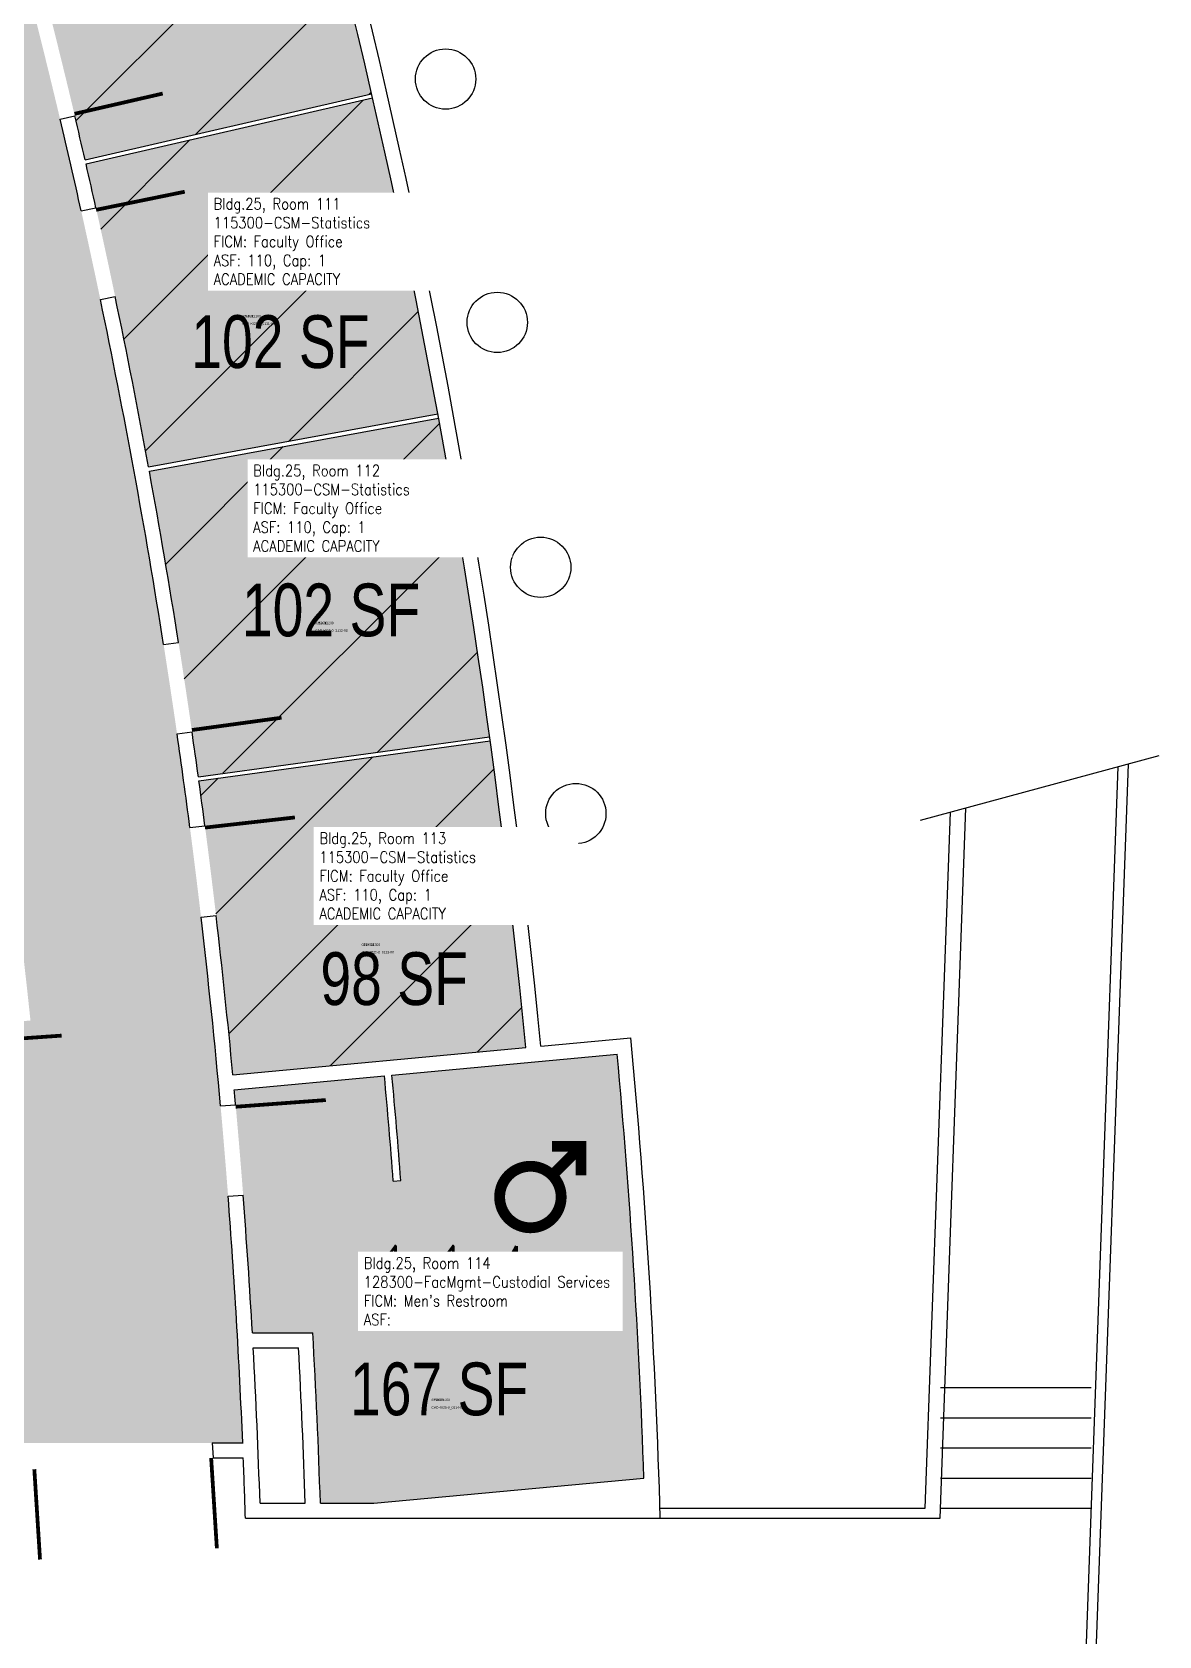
# Model space of a CAD drawing. Header units: inches. Extents: x -325 to 881, y 0 to 3497.
# Drawn here: x 390 to 838, y 1873 to 2511 of the extents above; entities that cross this region are included whole.
import ezdxf
from ezdxf.enums import TextEntityAlignment as Align

# ---------------------------------------------------------------- set-up
doc = ezdxf.new("R2010")
doc.units = ezdxf.units.IN
doc.header["$LTSCALE"] = 10
doc.header["$MEASUREMENT"] = 0
doc.layers.get('0').update_dxf_attribs({"linetype": 'CONTINUOUS'})
for name, color, linetype in [('A-DOOR', 2, 'CONTINUOUS'), ('A-IDEN-CNUM', 7, 'CONTINUOUS'), ('A-IDEN-ICON', 4, 'CONTINUOUS'), ('A-IDEN-RNUM', 7, 'CONTINUOUS'), ('A-IDEN-SNUM', 4, 'CONTINUOUS'), ('A-IDEN-VNUM', 4, 'CONTINUOUS'), ('A-SITE', 3, 'CONTINUOUS'), ('A-WALL', 5, 'CONTINUOUS'), ('AREA-TEXT', 3, 'CONTINUOUS'), ('Rooms-Capacity', 4, 'CONTINUOUS'), ('Rooms-Category-Color', 7, 'CONTINUOUS'), ('Rooms-College-Color', 7, 'CONTINUOUS'), ('Rooms-Department-Color', 7, 'CONTINUOUS'), ('Rooms-Division-Color', 7, 'CONTINUOUS'), ('Rooms-Information', 7, 'CONTINUOUS')]:
    doc.layers.add(name, color=color, linetype=linetype)
doc.styles.add('AREA', font='arial.ttf', dxfattribs={"width": 0.75, "height": 24})
doc.styles.add('ROOMSNUMBER', font='txt', dxfattribs={"height": 0.03})
doc.styles.add('ROOMVNUMBER', font='simplex.shx', dxfattribs={"width": 0.85})
pattern_1 = [(45, (0, 0), (-26.51650429449553, 26.51650429449553), [])]

# ---------------------------------------------------------------- blocks, each defined once
blk = doc.blocks.new('CPMEN')
at = {"color": 0, "linetype": 'ByBlock', "const_width": 0.015}
for points in [[(0.05500000000000682, 0.00999999999999801), (0.05500000000000682, 0.04999999999999716), (0.01499999999998636, 0.04999999999999716)], [(0.01505203820042311, 0.01005203820042766), (0.05500000000000682, 0.04999999999999716)]]:
    blk.add_lwpolyline(points, dxfattribs=at)
blk.add_lwpolyline([(-0.05750000000000455, -0.02000000000000313, 1), (0.02750000000000341, -0.02000000000000313, 1)], format="xyb", close=True, dxfattribs=at)

msp = doc.modelspace()

# ---------------------------------------------------------------- hatches: boundary and pattern name
at = {"layer": 'Rooms-Capacity'}
h = msp.add_hatch(dxfattribs=at)
h.set_pattern_fill('ANSI31', color=256, scale=300, style=0)
h.set_pattern_definition(pattern_1)
edge = h.paths.add_edge_path()
edge.add_arc((-2305.08900805905, 1834.524642549962), 2904.000000149108, 12.96734123243159, 15.50086157957084)
edge.add_line((493.2821579575539, 2610.626967036165), (380.5469095520675, 2579.325769619085))
edge.add_arc((-2305.089007970632, 1834.524642309778), 2787.000000130823, 12.968036989244922, 15.500165833416588, ccw=False)
edge.add_line((410.8296839632094, 2459.948226397857), (524.8535594902933, 2486.169534525834))
h = msp.add_hatch(dxfattribs=at)
h.set_pattern_fill('ANSI31', color=256, scale=300, style=0)
h.set_pattern_definition(pattern_1)
edge = h.paths.add_edge_path()
edge.add_arc((-2305.089007956059, 1834.524642865424), 2903.999999983912, 10.40067456006573, 12.9341949078104)
edge.add_line((525.2300705686212, 2484.532268702053), (411.2061950080097, 2458.310960602015))
edge.add_arc((-2305.089008297703, 1834.524642735043), 2787.000000333631, 10.401370313450116, 12.933499157715573, ccw=False)
edge.add_line((436.112647857517, 2337.697060651146), (551.1963711865246, 2358.785868594423))
h = msp.add_hatch(dxfattribs=at)
h.set_pattern_fill('ANSI31', color=256, scale=300, style=0)
h.set_pattern_definition(pattern_1)
edge = h.paths.add_edge_path()
edge.add_arc((-2305.089007734743, 1834.524642850667), 2903.999999757861, 7.834007894352857, 10.36752824175138)
edge.add_line((551.4991848170757, 2357.133384422399), (436.415461499244, 2336.044576490298))
edge.add_arc((-2305.089007996875, 1834.524642711832), 2787.000000043838, 7.834703648073798, 10.36683249261148, ccw=False)
edge.add_line((455.8956200927496, 2214.436321523041), (571.8082853145897, 2230.350316397846))
h = msp.add_hatch(dxfattribs=at)
h.set_pattern_fill('ANSI31', color=256, scale=300, style=0)
h.set_pattern_definition(pattern_1)
edge = h.paths.add_edge_path()
edge.add_arc((-2305.089008019695, 1834.524642851523), 2904.000000034507, 5.376624599620683, 7.800861574384081)
edge.add_line((572.0367939434946, 2228.685929481871), (456.1241287104785, 2212.771934618242))
edge.add_arc((-2305.089008050506, 1834.524642730458), 2787.000000079275, 5.379109430382584, 7.800165825402985, ccw=False)
edge.add_line((469.6376326046884, 2095.792838422582), (586.134193059057, 2106.635652816854))
at = {"layer": 'Rooms-Category-Color', "true_color": 0xadadad}
h = msp.add_hatch(color=253, dxfattribs=at)
edge = h.paths.add_edge_path()
edge.add_line((201.2262714654207, 3059.349623124115), (203.8001094013453, 3053.929616991431))
edge.add_line((203.8001094013453, 3053.929616991431), (209.3191571049392, 3056.513060582802))
edge.add_arc((961.2036810162684, 3390.799950493463), 822.8475326957654, 203.9698694090774, 206.8083460179542)
edge.add_line((226.7956927791238, 3019.689496750943), (224.9806932359934, 3018.839902915992))
edge.add_arc((-2275.30501570527, 1854.746572332623), 2757.99599503781, 24.831297241308107, 24.965939294021382, ccw=False)
edge.add_line((227.7093449011445, 3012.961154887453), (262.7421313752357, 3027.748128797612))
edge.add_line((262.7421313752357, 3027.748128797612), (294.255468416633, 2957.00556689958))
edge.add_line((294.255468416633, 2957.00556689958), (247.4783645196676, 2939.344803863615))
edge.add_line((247.4783645196676, 2939.344803863615), (279.473899766569, 2859.499449630584))
edge.add_arc((-393.6644797064927, 4626.833255583648), 1891.185887104745, 290.517472203495, 290.85073106893503, ccw=False)
edge.add_line((269.1829369240806, 2855.614081723355), (289.6548599764618, 2807.760537317224))
edge.add_line((289.6548599764618, 2807.760537317224), (298.7728026344082, 2811.203029757566))
edge.add_arc((-2305.34698797223, 1834.493215236886), 2781.259057623037, 2.3666197999779115, 20.559225841741124, ccw=False)
edge.add_line((473.5398143716156, 1949.34131217096), (377.454958576709, 1949.341312148608))
edge.add_arc((-2305.088997512735, 1834.52464339233), 2684.999989530036, 2.450844371486494, 6.009516630839933)
edge.add_line((365.1556278280914, 2115.627088445239), (389.1024912446737, 2117.390627925284))
edge.add_arc((-2305.089007964771, 1834.524642862969), 2708.999999984811, 5.993585546870101, 22.05195079858575)
edge.add_line((205.7308814562857, 2851.610913936049), (77.75000116601586, 2799.987877051346))
edge.add_arc((-2305.089008032257, 1834.524642957163), 2571.000000028122, 22.05648725040431, 23.19526192346095)
edge.add_arc((-2305.089005378515, 1834.524635165498), 2571.000000657759, 23.19526210635877, 23.30130680890218)
edge.add_arc((-2305.089004525074, 1834.524643246271), 2570.999996677444, 23.30130665103033, 23.36171557022548)
edge.add_line((55.13987451419234, 2854.015016650781), (181.7415459863842, 2908.933687845245))
edge.add_arc((-2305.089012755648, 1834.524640201714), 2709.000005454317, 23.36625201371699, 25.01569726359892)
edge.add_line((149.7850355319679, 2980.070115770213), (155.3166147954762, 2982.404937744141))
edge.add_line((155.3166147954762, 2982.404937744141), (136.2926267981529, 3022.329640964046))
edge.add_line((136.2926267981529, 3022.329640964046), (138.5896797850728, 3023.404882066883))
edge.add_line((138.5896797850728, 3023.404882066883), (136.0158418715, 3028.824888202362))
edge.add_line((136.0158418715, 3028.824888202362), (133.6613406613469, 3027.722755825147))
edge.add_line((133.6613406613469, 3027.722755825147), (-26.41971859708428, 3004.61589107383))
edge.add_line((-26.41971859708428, 3004.61589107383), (-48.43600885570049, 3174.501004879363))
edge.add_line((-48.43600885570049, 3174.501004879363), (98.61640375480056, 3274.342664695345))
edge.add_arc((-2275.305018926028, 1854.74656797348), 2765.999999799516, 25.93490851190961, 30.879265208107995, ccw=False)
edge.add_line((212.1352213583887, 3064.456057853065), (201.2262714654207, 3059.349623124115))
at = {"layer": 'Rooms-Category-Color', "true_color": 0xfa9ba3}
h = msp.add_hatch(color=241, dxfattribs=at)
edge = h.paths.add_edge_path()
edge.add_arc((-2305.08900805905, 1834.524642549962), 2904.000000149108, 12.96734123243159, 15.50086157957084)
edge.add_line((493.2821579575539, 2610.626967036165), (380.5469095520675, 2579.325769619085))
edge.add_arc((-2305.089007970632, 1834.524642309778), 2787.000000130823, 12.968036989244922, 15.500165833416588, ccw=False)
edge.add_line((410.8296839632094, 2459.948226397857), (524.8535594902933, 2486.169534525834))
h = msp.add_hatch(color=241, dxfattribs=at)
edge = h.paths.add_edge_path()
edge.add_arc((-2305.089007956059, 1834.524642865424), 2903.999999983912, 10.40067456006573, 12.9341949078104)
edge.add_line((525.2300705686212, 2484.532268702053), (411.2061950080097, 2458.310960602015))
edge.add_arc((-2305.089008297703, 1834.524642735043), 2787.000000333631, 10.401370313450116, 12.933499157715573, ccw=False)
edge.add_line((436.112647857517, 2337.697060651146), (551.1963711865246, 2358.785868594423))
h = msp.add_hatch(color=241, dxfattribs=at)
edge = h.paths.add_edge_path()
edge.add_arc((-2305.089007734743, 1834.524642850667), 2903.999999757861, 7.834007894352857, 10.36752824175138)
edge.add_line((551.4991848170757, 2357.133384422399), (436.415461499244, 2336.044576490298))
edge.add_arc((-2305.089007996875, 1834.524642711832), 2787.000000043838, 7.834703648073798, 10.36683249261148, ccw=False)
edge.add_line((455.8956200927496, 2214.436321523041), (571.8082853145897, 2230.350316397846))
h = msp.add_hatch(color=241, dxfattribs=at)
edge = h.paths.add_edge_path()
edge.add_arc((-2305.089008019695, 1834.524642851523), 2904.000000034507, 5.376624599620683, 7.800861574384081)
edge.add_line((572.0367939434946, 2228.685929481871), (456.1241287104785, 2212.771934618242))
edge.add_arc((-2305.089008050506, 1834.524642730458), 2787.000000079275, 5.379109430382584, 7.800165825402985, ccw=False)
edge.add_line((469.6376326046884, 2095.792838422582), (586.134193059057, 2106.635652816854))
at = {"layer": 'Rooms-Category-Color', "true_color": 0xadadad}
h = msp.add_hatch(color=253, dxfattribs=at)
edge = h.paths.add_edge_path()
edge.add_arc((-2305.089007981248, 1834.524642607758), 2940.00000002243, 1.965129052301836, 5.258969647514761)
edge.add_line((622.5353290066123, 2103.997724024579), (532.9225918985903, 2095.657097697258))
edge.add_arc((-2305.089007627286, 1834.524643035842), 2849.999999635249, 4.412726933680517, 5.257123372379681, ccw=False)
edge.add_line((536.46269787848, 2053.805063635111), (533.4752354286611, 2053.527008199133))
edge.add_arc((-2305.089007431387, 1834.524642653875), 2846.999999465764, 4.411773534596037, 5.257059827872581)
edge.add_line((529.9355005994439, 2095.379076817073), (470.1936740577221, 2089.818659146316))
edge.add_arc((-2305.089008035408, 1834.524643115641), 2787.000000026392, 3.262973000183422, 5.255760034638513, ccw=False)
edge.add_line((477.3927312679589, 1993.157459992915), (501.4313695169985, 1993.157460043207))
edge.add_arc((-2305.089007664166, 1834.524642942875), 2810.999999678815, 1.8514114147088208, 3.2350843396515074, ccw=False)
edge.add_line((504.4435745961964, 1925.341312182136), (525.7449658289552, 1925.341312190518))
edge.add_line((525.7449658289552, 1925.341312190518), (633.1819257326424, 1935.340912247077))
at = {"layer": 'Rooms-College-Color', "true_color": 0xadadad}
h = msp.add_hatch(color=253, dxfattribs=at)
edge = h.paths.add_edge_path()
edge.add_line((201.2262714654207, 3059.349623124115), (203.8001094013453, 3053.929616991431))
edge.add_line((203.8001094013453, 3053.929616991431), (209.3191571049392, 3056.513060582802))
edge.add_arc((961.2036810162684, 3390.799950493463), 822.8475326957654, 203.9698694090774, 206.8083460179542)
edge.add_line((226.7956927791238, 3019.689496750943), (224.9806932359934, 3018.839902915992))
edge.add_arc((-2275.30501570527, 1854.746572332623), 2757.99599503781, 24.831297241308107, 24.965939294021382, ccw=False)
edge.add_line((227.7093449011445, 3012.961154887453), (262.7421313752357, 3027.748128797612))
edge.add_line((262.7421313752357, 3027.748128797612), (294.255468416633, 2957.00556689958))
edge.add_line((294.255468416633, 2957.00556689958), (247.4783645196676, 2939.344803863615))
edge.add_line((247.4783645196676, 2939.344803863615), (279.473899766569, 2859.499449630584))
edge.add_arc((-393.6644797064927, 4626.833255583648), 1891.185887104745, 290.517472203495, 290.85073106893503, ccw=False)
edge.add_line((269.1829369240806, 2855.614081723355), (289.6548599764618, 2807.760537317224))
edge.add_line((289.6548599764618, 2807.760537317224), (298.7728026344082, 2811.203029757566))
edge.add_arc((-2305.34698797223, 1834.493215236886), 2781.259057623037, 2.3666197999779115, 20.559225841741124, ccw=False)
edge.add_line((473.5398143716156, 1949.34131217096), (377.454958576709, 1949.341312148608))
edge.add_arc((-2305.088997512735, 1834.52464339233), 2684.999989530036, 2.450844371486494, 6.009516630839933)
edge.add_line((365.1556278280914, 2115.627088445239), (389.1024912446737, 2117.390627925284))
edge.add_arc((-2305.089007964771, 1834.524642862969), 2708.999999984811, 5.993585546870101, 22.05195079858575)
edge.add_line((205.7308814562857, 2851.610913936049), (77.75000116601586, 2799.987877051346))
edge.add_arc((-2305.089008032257, 1834.524642957163), 2571.000000028122, 22.05648725040431, 23.19526192346095)
edge.add_arc((-2305.089005378515, 1834.524635165498), 2571.000000657759, 23.19526210635877, 23.30130680890218)
edge.add_arc((-2305.089004525074, 1834.524643246271), 2570.999996677444, 23.30130665103033, 23.36171557022548)
edge.add_line((55.13987451419234, 2854.015016650781), (181.7415459863842, 2908.933687845245))
edge.add_arc((-2305.089012755648, 1834.524640201714), 2709.000005454317, 23.36625201371699, 25.01569726359892)
edge.add_line((149.7850355319679, 2980.070115770213), (155.3166147954762, 2982.404937744141))
edge.add_line((155.3166147954762, 2982.404937744141), (136.2926267981529, 3022.329640964046))
edge.add_line((136.2926267981529, 3022.329640964046), (138.5896797850728, 3023.404882066883))
edge.add_line((138.5896797850728, 3023.404882066883), (136.0158418715, 3028.824888202362))
edge.add_line((136.0158418715, 3028.824888202362), (133.6613406613469, 3027.722755825147))
edge.add_line((133.6613406613469, 3027.722755825147), (-26.41971859708428, 3004.61589107383))
edge.add_line((-26.41971859708428, 3004.61589107383), (-48.43600885570049, 3174.501004879363))
edge.add_line((-48.43600885570049, 3174.501004879363), (98.61640375480056, 3274.342664695345))
edge.add_arc((-2275.305018926028, 1854.74656797348), 2765.999999799516, 25.93490851190961, 30.879265208107995, ccw=False)
edge.add_line((212.1352213583887, 3064.456057853065), (201.2262714654207, 3059.349623124115))
at = {"layer": 'Rooms-College-Color', "true_color": 0xffe090}
h = msp.add_hatch(color=41, dxfattribs=at)
edge = h.paths.add_edge_path()
edge.add_arc((-2305.08900805905, 1834.524642549962), 2904.000000149108, 12.96734123243159, 15.50086157957084)
edge.add_line((493.2821579575539, 2610.626967036165), (380.5469095520675, 2579.325769619085))
edge.add_arc((-2305.089007970632, 1834.524642309778), 2787.000000130823, 12.968036989244922, 15.500165833416588, ccw=False)
edge.add_line((410.8296839632094, 2459.948226397857), (524.8535594902933, 2486.169534525834))
h = msp.add_hatch(color=41, dxfattribs=at)
edge = h.paths.add_edge_path()
edge.add_arc((-2305.089007956059, 1834.524642865424), 2903.999999983912, 10.40067456006573, 12.9341949078104)
edge.add_line((525.2300705686212, 2484.532268702053), (411.2061950080097, 2458.310960602015))
edge.add_arc((-2305.089008297703, 1834.524642735043), 2787.000000333631, 10.401370313450116, 12.933499157715573, ccw=False)
edge.add_line((436.112647857517, 2337.697060651146), (551.1963711865246, 2358.785868594423))
h = msp.add_hatch(color=41, dxfattribs=at)
edge = h.paths.add_edge_path()
edge.add_arc((-2305.089007734743, 1834.524642850667), 2903.999999757861, 7.834007894352857, 10.36752824175138)
edge.add_line((551.4991848170757, 2357.133384422399), (436.415461499244, 2336.044576490298))
edge.add_arc((-2305.089007996875, 1834.524642711832), 2787.000000043838, 7.834703648073798, 10.36683249261148, ccw=False)
edge.add_line((455.8956200927496, 2214.436321523041), (571.8082853145897, 2230.350316397846))
at = {"layer": 'Rooms-College-Color', "true_color": 0xb2d6e9}
h = msp.add_hatch(color=254, dxfattribs=at)
edge = h.paths.add_edge_path()
edge.add_arc((-2305.089008019695, 1834.524642851523), 2904.000000034507, 5.376624599620683, 7.800861574384081)
edge.add_line((572.0367939434946, 2228.685929481871), (456.1241287104785, 2212.771934618242))
edge.add_arc((-2305.089008050506, 1834.524642730458), 2787.000000079275, 5.379109430382584, 7.800165825402985, ccw=False)
edge.add_line((469.6376326046884, 2095.792838422582), (586.134193059057, 2106.635652816854))
at = {"layer": 'Rooms-College-Color', "true_color": 0xadadad}
h = msp.add_hatch(color=253, dxfattribs=at)
edge = h.paths.add_edge_path()
edge.add_arc((-2305.089007981248, 1834.524642607758), 2940.00000002243, 1.965129052301836, 5.258969647514761)
edge.add_line((622.5353290066123, 2103.997724024579), (532.9225918985903, 2095.657097697258))
edge.add_arc((-2305.089007627286, 1834.524643035842), 2849.999999635249, 4.412726933680517, 5.257123372379681, ccw=False)
edge.add_line((536.46269787848, 2053.805063635111), (533.4752354286611, 2053.527008199133))
edge.add_arc((-2305.089007431387, 1834.524642653875), 2846.999999465764, 4.411773534596037, 5.257059827872581)
edge.add_line((529.9355005994439, 2095.379076817073), (470.1936740577221, 2089.818659146316))
edge.add_arc((-2305.089008035408, 1834.524643115641), 2787.000000026392, 3.262973000183422, 5.255760034638513, ccw=False)
edge.add_line((477.3927312679589, 1993.157459992915), (501.4313695169985, 1993.157460043207))
edge.add_arc((-2305.089007664166, 1834.524642942875), 2810.999999678815, 1.8514114147088208, 3.2350843396515074, ccw=False)
edge.add_line((504.4435745961964, 1925.341312182136), (525.7449658289552, 1925.341312190518))
edge.add_line((525.7449658289552, 1925.341312190518), (633.1819257326424, 1935.340912247077))
at = {"layer": 'Rooms-Department-Color', "true_color": 0xacacac}
h = msp.add_hatch(color=253, dxfattribs=at)
edge = h.paths.add_edge_path()
edge.add_line((201.2262714654207, 3059.349623124115), (203.8001094013453, 3053.929616991431))
edge.add_line((203.8001094013453, 3053.929616991431), (209.3191571049392, 3056.513060582802))
edge.add_arc((961.2036810162684, 3390.799950493463), 822.8475326957654, 203.9698694090774, 206.8083460179542)
edge.add_line((226.7956927791238, 3019.689496750943), (224.9806932359934, 3018.839902915992))
edge.add_arc((-2275.30501570527, 1854.746572332623), 2757.99599503781, 24.831297241308107, 24.965939294021382, ccw=False)
edge.add_line((227.7093449011445, 3012.961154887453), (262.7421313752357, 3027.748128797612))
edge.add_line((262.7421313752357, 3027.748128797612), (294.255468416633, 2957.00556689958))
edge.add_line((294.255468416633, 2957.00556689958), (247.4783645196676, 2939.344803863615))
edge.add_line((247.4783645196676, 2939.344803863615), (279.473899766569, 2859.499449630584))
edge.add_arc((-393.6644797064927, 4626.833255583648), 1891.185887104745, 290.517472203495, 290.85073106893503, ccw=False)
edge.add_line((269.1829369240806, 2855.614081723355), (289.6548599764618, 2807.760537317224))
edge.add_line((289.6548599764618, 2807.760537317224), (298.7728026344082, 2811.203029757566))
edge.add_arc((-2305.34698797223, 1834.493215236886), 2781.259057623037, 2.3666197999779115, 20.559225841741124, ccw=False)
edge.add_line((473.5398143716156, 1949.34131217096), (377.454958576709, 1949.341312148608))
edge.add_arc((-2305.088997512735, 1834.52464339233), 2684.999989530036, 2.450844371486494, 6.009516630839933)
edge.add_line((365.1556278280914, 2115.627088445239), (389.1024912446737, 2117.390627925284))
edge.add_arc((-2305.089007964771, 1834.524642862969), 2708.999999984811, 5.993585546870101, 22.05195079858575)
edge.add_line((205.7308814562857, 2851.610913936049), (77.75000116601586, 2799.987877051346))
edge.add_arc((-2305.089008032257, 1834.524642957163), 2571.000000028122, 22.05648725040431, 23.19526192346095)
edge.add_arc((-2305.089005378515, 1834.524635165498), 2571.000000657759, 23.19526210635877, 23.30130680890218)
edge.add_arc((-2305.089004525074, 1834.524643246271), 2570.999996677444, 23.30130665103033, 23.36171557022548)
edge.add_line((55.13987451419234, 2854.015016650781), (181.7415459863842, 2908.933687845245))
edge.add_arc((-2305.089012755648, 1834.524640201714), 2709.000005454317, 23.36625201371699, 25.01569726359892)
edge.add_line((149.7850355319679, 2980.070115770213), (155.3166147954762, 2982.404937744141))
edge.add_line((155.3166147954762, 2982.404937744141), (136.2926267981529, 3022.329640964046))
edge.add_line((136.2926267981529, 3022.329640964046), (138.5896797850728, 3023.404882066883))
edge.add_line((138.5896797850728, 3023.404882066883), (136.0158418715, 3028.824888202362))
edge.add_line((136.0158418715, 3028.824888202362), (133.6613406613469, 3027.722755825147))
edge.add_line((133.6613406613469, 3027.722755825147), (-26.41971859708428, 3004.61589107383))
edge.add_line((-26.41971859708428, 3004.61589107383), (-48.43600885570049, 3174.501004879363))
edge.add_line((-48.43600885570049, 3174.501004879363), (98.61640375480056, 3274.342664695345))
edge.add_arc((-2275.305018926028, 1854.74656797348), 2765.999999799516, 25.93490851190961, 30.879265208107995, ccw=False)
edge.add_line((212.1352213583887, 3064.456057853065), (201.2262714654207, 3059.349623124115))
at = {"layer": 'Rooms-Department-Color', "true_color": 0xffe090}
h = msp.add_hatch(color=41, dxfattribs=at)
edge = h.paths.add_edge_path()
edge.add_arc((-2305.08900805905, 1834.524642549962), 2904.000000149108, 12.96734123243159, 15.50086157957084)
edge.add_line((493.2821579575539, 2610.626967036165), (380.5469095520675, 2579.325769619085))
edge.add_arc((-2305.089007970632, 1834.524642309778), 2787.000000130823, 12.968036989244922, 15.500165833416588, ccw=False)
edge.add_line((410.8296839632094, 2459.948226397857), (524.8535594902933, 2486.169534525834))
h = msp.add_hatch(color=41, dxfattribs=at)
edge = h.paths.add_edge_path()
edge.add_arc((-2305.089007956059, 1834.524642865424), 2903.999999983912, 10.40067456006573, 12.9341949078104)
edge.add_line((525.2300705686212, 2484.532268702053), (411.2061950080097, 2458.310960602015))
edge.add_arc((-2305.089008297703, 1834.524642735043), 2787.000000333631, 10.401370313450116, 12.933499157715573, ccw=False)
edge.add_line((436.112647857517, 2337.697060651146), (551.1963711865246, 2358.785868594423))
h = msp.add_hatch(color=41, dxfattribs=at)
edge = h.paths.add_edge_path()
edge.add_arc((-2305.089007734743, 1834.524642850667), 2903.999999757861, 7.834007894352857, 10.36752824175138)
edge.add_line((551.4991848170757, 2357.133384422399), (436.415461499244, 2336.044576490298))
edge.add_arc((-2305.089007996875, 1834.524642711832), 2787.000000043838, 7.834703648073798, 10.36683249261148, ccw=False)
edge.add_line((455.8956200927496, 2214.436321523041), (571.8082853145897, 2230.350316397846))
h = msp.add_hatch(color=41, dxfattribs=at)
edge = h.paths.add_edge_path()
edge.add_arc((-2305.089008019695, 1834.524642851523), 2904.000000034507, 5.376624599620683, 7.800861574384081)
edge.add_line((572.0367939434946, 2228.685929481871), (456.1241287104785, 2212.771934618242))
edge.add_arc((-2305.089008050506, 1834.524642730458), 2787.000000079275, 5.379109430382584, 7.800165825402985, ccw=False)
edge.add_line((469.6376326046884, 2095.792838422582), (586.134193059057, 2106.635652816854))
at = {"layer": 'Rooms-Department-Color', "true_color": 0xacacac}
h = msp.add_hatch(color=253, dxfattribs=at)
edge = h.paths.add_edge_path()
edge.add_arc((-2305.089007981248, 1834.524642607758), 2940.00000002243, 1.965129052301836, 5.258969647514761)
edge.add_line((622.5353290066123, 2103.997724024579), (532.9225918985903, 2095.657097697258))
edge.add_arc((-2305.089007627286, 1834.524643035842), 2849.999999635249, 4.412726933680517, 5.257123372379681, ccw=False)
edge.add_line((536.46269787848, 2053.805063635111), (533.4752354286611, 2053.527008199133))
edge.add_arc((-2305.089007431387, 1834.524642653875), 2846.999999465764, 4.411773534596037, 5.257059827872581)
edge.add_line((529.9355005994439, 2095.379076817073), (470.1936740577221, 2089.818659146316))
edge.add_arc((-2305.089008035408, 1834.524643115641), 2787.000000026392, 3.262973000183422, 5.255760034638513, ccw=False)
edge.add_line((477.3927312679589, 1993.157459992915), (501.4313695169985, 1993.157460043207))
edge.add_arc((-2305.089007664166, 1834.524642942875), 2810.999999678815, 1.8514114147088208, 3.2350843396515074, ccw=False)
edge.add_line((504.4435745961964, 1925.341312182136), (525.7449658289552, 1925.341312190518))
edge.add_line((525.7449658289552, 1925.341312190518), (633.1819257326424, 1935.340912247077))
at = {"layer": 'Rooms-Division-Color', "true_color": 0xadadad}
h = msp.add_hatch(color=253, dxfattribs=at)
edge = h.paths.add_edge_path()
edge.add_line((201.2262714654207, 3059.349623124115), (203.8001094013453, 3053.929616991431))
edge.add_line((203.8001094013453, 3053.929616991431), (209.3191571049392, 3056.513060582802))
edge.add_arc((961.2036810162684, 3390.799950493463), 822.8475326957654, 203.9698694090774, 206.8083460179542)
edge.add_line((226.7956927791238, 3019.689496750943), (224.9806932359934, 3018.839902915992))
edge.add_arc((-2275.30501570527, 1854.746572332623), 2757.99599503781, 24.831297241308107, 24.965939294021382, ccw=False)
edge.add_line((227.7093449011445, 3012.961154887453), (262.7421313752357, 3027.748128797612))
edge.add_line((262.7421313752357, 3027.748128797612), (294.255468416633, 2957.00556689958))
edge.add_line((294.255468416633, 2957.00556689958), (247.4783645196676, 2939.344803863615))
edge.add_line((247.4783645196676, 2939.344803863615), (279.473899766569, 2859.499449630584))
edge.add_arc((-393.6644797064927, 4626.833255583648), 1891.185887104745, 290.517472203495, 290.85073106893503, ccw=False)
edge.add_line((269.1829369240806, 2855.614081723355), (289.6548599764618, 2807.760537317224))
edge.add_line((289.6548599764618, 2807.760537317224), (298.7728026344082, 2811.203029757566))
edge.add_arc((-2305.34698797223, 1834.493215236886), 2781.259057623037, 2.3666197999779115, 20.559225841741124, ccw=False)
edge.add_line((473.5398143716156, 1949.34131217096), (377.454958576709, 1949.341312148608))
edge.add_arc((-2305.088997512735, 1834.52464339233), 2684.999989530036, 2.450844371486494, 6.009516630839933)
edge.add_line((365.1556278280914, 2115.627088445239), (389.1024912446737, 2117.390627925284))
edge.add_arc((-2305.089007964771, 1834.524642862969), 2708.999999984811, 5.993585546870101, 22.05195079858575)
edge.add_line((205.7308814562857, 2851.610913936049), (77.75000116601586, 2799.987877051346))
edge.add_arc((-2305.089008032257, 1834.524642957163), 2571.000000028122, 22.05648725040431, 23.19526192346095)
edge.add_arc((-2305.089005378515, 1834.524635165498), 2571.000000657759, 23.19526210635877, 23.30130680890218)
edge.add_arc((-2305.089004525074, 1834.524643246271), 2570.999996677444, 23.30130665103033, 23.36171557022548)
edge.add_line((55.13987451419234, 2854.015016650781), (181.7415459863842, 2908.933687845245))
edge.add_arc((-2305.089012755648, 1834.524640201714), 2709.000005454317, 23.36625201371699, 25.01569726359892)
edge.add_line((149.7850355319679, 2980.070115770213), (155.3166147954762, 2982.404937744141))
edge.add_line((155.3166147954762, 2982.404937744141), (136.2926267981529, 3022.329640964046))
edge.add_line((136.2926267981529, 3022.329640964046), (138.5896797850728, 3023.404882066883))
edge.add_line((138.5896797850728, 3023.404882066883), (136.0158418715, 3028.824888202362))
edge.add_line((136.0158418715, 3028.824888202362), (133.6613406613469, 3027.722755825147))
edge.add_line((133.6613406613469, 3027.722755825147), (-26.41971859708428, 3004.61589107383))
edge.add_line((-26.41971859708428, 3004.61589107383), (-48.43600885570049, 3174.501004879363))
edge.add_line((-48.43600885570049, 3174.501004879363), (98.61640375480056, 3274.342664695345))
edge.add_arc((-2275.305018926028, 1854.74656797348), 2765.999999799516, 25.93490851190961, 30.879265208107995, ccw=False)
edge.add_line((212.1352213583887, 3064.456057853065), (201.2262714654207, 3059.349623124115))
at = {"layer": 'Rooms-Division-Color', "true_color": 0xffe090}
h = msp.add_hatch(color=41, dxfattribs=at)
edge = h.paths.add_edge_path()
edge.add_arc((-2305.08900805905, 1834.524642549962), 2904.000000149108, 12.96734123243159, 15.50086157957084)
edge.add_line((493.2821579575539, 2610.626967036165), (380.5469095520675, 2579.325769619085))
edge.add_arc((-2305.089007970632, 1834.524642309778), 2787.000000130823, 12.968036989244922, 15.500165833416588, ccw=False)
edge.add_line((410.8296839632094, 2459.948226397857), (524.8535594902933, 2486.169534525834))
h = msp.add_hatch(color=41, dxfattribs=at)
edge = h.paths.add_edge_path()
edge.add_arc((-2305.089007956059, 1834.524642865424), 2903.999999983912, 10.40067456006573, 12.9341949078104)
edge.add_line((525.2300705686212, 2484.532268702053), (411.2061950080097, 2458.310960602015))
edge.add_arc((-2305.089008297703, 1834.524642735043), 2787.000000333631, 10.401370313450116, 12.933499157715573, ccw=False)
edge.add_line((436.112647857517, 2337.697060651146), (551.1963711865246, 2358.785868594423))
h = msp.add_hatch(color=41, dxfattribs=at)
edge = h.paths.add_edge_path()
edge.add_arc((-2305.089007734743, 1834.524642850667), 2903.999999757861, 7.834007894352857, 10.36752824175138)
edge.add_line((551.4991848170757, 2357.133384422399), (436.415461499244, 2336.044576490298))
edge.add_arc((-2305.089007996875, 1834.524642711832), 2787.000000043838, 7.834703648073798, 10.36683249261148, ccw=False)
edge.add_line((455.8956200927496, 2214.436321523041), (571.8082853145897, 2230.350316397846))
h = msp.add_hatch(color=41, dxfattribs=at)
edge = h.paths.add_edge_path()
edge.add_arc((-2305.089008019695, 1834.524642851523), 2904.000000034507, 5.376624599620683, 7.800861574384081)
edge.add_line((572.0367939434946, 2228.685929481871), (456.1241287104785, 2212.771934618242))
edge.add_arc((-2305.089008050506, 1834.524642730458), 2787.000000079275, 5.379109430382584, 7.800165825402985, ccw=False)
edge.add_line((469.6376326046884, 2095.792838422582), (586.134193059057, 2106.635652816854))
at = {"layer": 'Rooms-Division-Color', "true_color": 0xadadad}
h = msp.add_hatch(color=253, dxfattribs=at)
edge = h.paths.add_edge_path()
edge.add_arc((-2305.089007981248, 1834.524642607758), 2940.00000002243, 1.965129052301836, 5.258969647514761)
edge.add_line((622.5353290066123, 2103.997724024579), (532.9225918985903, 2095.657097697258))
edge.add_arc((-2305.089007627286, 1834.524643035842), 2849.999999635249, 4.412726933680517, 5.257123372379681, ccw=False)
edge.add_line((536.46269787848, 2053.805063635111), (533.4752354286611, 2053.527008199133))
edge.add_arc((-2305.089007431387, 1834.524642653875), 2846.999999465764, 4.411773534596037, 5.257059827872581)
edge.add_line((529.9355005994439, 2095.379076817073), (470.1936740577221, 2089.818659146316))
edge.add_arc((-2305.089008035408, 1834.524643115641), 2787.000000026392, 3.262973000183422, 5.255760034638513, ccw=False)
edge.add_line((477.3927312679589, 1993.157459992915), (501.4313695169985, 1993.157460043207))
edge.add_arc((-2305.089007664166, 1834.524642942875), 2810.999999678815, 1.8514114147088208, 3.2350843396515074, ccw=False)
edge.add_line((504.4435745961964, 1925.341312182136), (525.7449658289552, 1925.341312190518))
edge.add_line((525.7449658289552, 1925.341312190518), (633.1819257326424, 1935.340912247077))

# ---------------------------------------------------------------- linework, layer by layer
at = {"layer": 'A-DOOR'}
for points in [[(406.6275514215231, 2478.221282587387, 1.5, 1.5, 0), (441.7118192911148, 2486.289377043955, 0, 0, 0), (441.879904601723, 2485.558454780839, 0, 0, 0.414213562373095), (398.7275422811508, 2512.574628213421, 0, 0, 0.414213562373095)], [(415.2129875309765, 2440.019322029315, 1.5, 1.5, 0), (450.4847467951477, 2447.223695534281, 0, 0, 0), (450.3346556983888, 2447.958523842506, 0, 0, -0.414213562373095), (422.2672699280083, 2405.482391064987, 0, 0, -0.414213562373095)], [(453.3453005030751, 2233.012068349868, 1.5, 1.5, 0), (489.0107343904674, 2237.908681936562, 0, 0, 0), (489.1127471812069, 2237.165652050637, 0, 0, 0.414213562373095), (448.5506996959448, 2267.934472376481, 0, 0, 0.414213562373095)], [(458.5451808013022, 2194.189713053405, 1.5, 1.5, 0), (494.318586230278, 2198.222511615604, 0, 0, 0), (494.2345695979893, 2198.967790910974, 0, 0, -0.414213562373095), (462.4939627423882, 2159.161586914212, 0, 0, -0.414213562373095)], [(365.5690429396927, 2108.893788194284, 1.5, 1.5, 0), (401.481751408428, 2111.399256404489, 0, 0, 0), (401.4295541457832, 2112.147437838838, 0, 0, -0.414213562373095), (368.0223139040172, 2073.729261148721, 0, 0, -0.414213562373095)], [(470.7224608026445, 2083.094975279644, 1.5, 1.5, 0), (506.6238577254117, 2085.757624209858, 0, 0, 0), (506.5683858767152, 2086.505569984205, 0, 0, -0.414213562373095), (473.3296378701925, 2047.94152412843, 0, 0, -0.414213562373095)], [(390.6348583549261, 1938.849830070511, 1.5, 1.5, 0), (392.9042387679219, 1902.921430304646, 0, 0, 0), (392.1557304449379, 1902.874151509255, 0, 0, 0.414213562373095), (425.8147498257458, 1941.071931746788, 0, 0, 0.414213562373095)], [(460.9946412853897, 1943.294033406302, 1.5, 1.5, 0), (463.2640217207372, 1907.365633618087, 0, 0, 0), (464.0125300548971, 1907.41291236598, 0, 0, -0.414213562373095), (425.8147498257458, 1941.071931746788, 0, 0, -0.414213562373095)]]:
    msp.add_lwpolyline(points, format="xyseb", dxfattribs=at)
at = {"layer": 'A-SITE'}
for p, q in [((838.0938247404993, 2222.727790268138), (743.0970370173454, 2197.01364690531)), ((808.4332326874137, 1847.341312240809), (821.9244941845536, 2218.351005599834)), ((812.2901670970023, 1843.34531221725), (825.9665236473083, 2219.445119680837)), ((745.1531016267836, 1923.337312208489), (755.2243381328881, 2200.296317500994)), ((751.0117581747472, 1919.341312232427), (761.2879886738956, 2201.937652763911)), ((751.1570672728121, 1971.337312205695), (811.196723587811, 1971.337312202901)), ((751.1570672616363, 1959.337312208489), (811.1967235766351, 1959.337312197313)), ((751.1570672728121, 1947.337312211283), (811.1967235766351, 1947.33731221687)), ((751.1570672616363, 1935.337312211283), (811.196723587811, 1935.337312219664)), ((639.6897837929428, 1923.337312205695), (745.1531016156077, 1923.337312233634)), ((751.1570672728121, 1923.337312214077), (811.196723587811, 1923.337312214077)), ((639.6897838041186, 1919.341312207282), (751.0117581747472, 1919.341312232427))]:
    msp.add_line(p, q, dxfattribs=at)
at = {"layer": 'A-WALL'}
for p, q in [((410.8296839632094, 2459.948226397857), (524.8535594902933, 2486.169534525834)), ((411.2061950080097, 2458.310960602015), (525.2300705574453, 2484.532268690877)), ((400.8861885108054, 2476.131404059008), (406.7337003797293, 2477.47611725796)), ((409.293813586235, 2439.575796104036), (415.173373516649, 2440.776715644635)), ((416.8990752696991, 2404.385919556953), (422.7777720205486, 2405.586662800983)), ((436.112647857517, 2337.697060651146), (551.1963711865246, 2358.785868594423)), ((436.415461499244, 2336.044576490298), (551.4991848170757, 2357.133384422399)), ((442.0708497315645, 2267.044834471308), (448.0162423029542, 2267.861095128581)), ((447.439975887537, 2231.444273209199), (453.3843509964645, 2232.260394165292)), ((455.8956200927496, 2214.436321523041), (571.8082853145897, 2230.350316397846)), ((456.1241287104785, 2212.771934618242), (572.0367939434946, 2228.685929493047)), ((452.5450638011098, 2194.268059979193), (458.5082053430378, 2194.94029536657)), ((456.9710403420031, 2158.538978191093), (462.9333352781832, 2159.211118130945)), ((469.6376326158643, 2095.792838433757), (586.134193059057, 2106.635652816854)), ((592.1083755120635, 2107.191694566049), (627.953469928354, 2110.527945038863)), ((532.9225918985903, 2095.657097697258), (622.5353290066123, 2103.997724024579)), ((470.1936740577221, 2089.818659146316), (529.9355005994439, 2095.379076817073)), ((464.7521327845752, 2083.404242140241), (470.7364239022136, 2083.848070719279)), ((533.4752354286611, 2053.527008199133), (536.46269787848, 2053.805063635111)), ((467.7418473400176, 2047.527102232911), (473.7254342660308, 2047.970878606662)), ((477.3927312679589, 1993.157459998503), (501.4313695169985, 1993.157460043207)), ((477.7283096238971, 1987.157460009679), (495.7551903091371, 1987.157460006885)), ((461.3641658015549, 1949.341312168166), (461.7431496195495, 1943.341312162578)), ((461.3641658015549, 1949.341312168166), (473.7812539190054, 1949.341312173754)), ((461.7431496195495, 1943.341312162578), (473.7812539190054, 1943.341312165372)), ((525.7449658960104, 1925.34131218493), (633.1819257326424, 1935.340912247077)), ((480.4309313781559, 1925.341312159784), (498.4404340870678, 1925.341312176548)), ((504.4435745961964, 1925.341312182136), (525.7449658960104, 1925.34131218493)), ((474.6172953173518, 1919.341312168166), (639.6897838041186, 1919.341312207282))]:
    msp.add_line(p, q, dxfattribs=at)
for centre in [(554.2788233198225, 2492.074340874329), (574.8346611857414, 2395.234603330493), (592.111751485616, 2297.756506335922), (606.0904245190322, 2199.751027207822)]:
    msp.add_circle(centre, 12, dxfattribs=at)
for radius, start, end in [(2904, 5.376624599543515, 20.5657216164951), (2910, 5.37650256145406, 20.56596568108154), (2787, 12.96803697570492, 13.33808801383576), (2781, 12.56611483411465, 13.33892367002881), (2787, 12.56391428139116, 12.93349915331769), (2781, 8.947353546222056, 11.82436881023254), (2787, 10.40137031536188, 11.82384288062843), (2787, 8.94492068364415, 10.36683249480402), (2781, 7.432470641389203, 8.205590336953659), (2787, 7.834703644499111, 8.204754682997308), (2787, 7.430316342498874, 7.800165820575503), (2781, 5.134431460142225, 6.690727732288821), (2787, 5.379109424408641, 6.690226312737695), (2946, 1.649799316404985, 5.375780752581489), (2940, 1.965129046817315, 5.258969644613642), (2847, 4.411773528912057, 5.257059820320205), (2850, 4.412726939872306, 5.257123373006047), (2787, 5.132509190501415, 5.2557600379004), (2781, 2.366192337276761, 4.392702565124376), (2787, 3.262973007504486, 4.392422278938446), (2811, 1.851411414046946, 3.235084340788531), (2787, 1.867360299451172, 3.139430841516108), (2805, 1.855373034996845, 3.119264771669949), (2781, 1.747713369047436, 2.242476785593483)]:
    msp.add_arc((-2305.089007973671, 1834.524642879143), radius, start, end, dxfattribs=at)

# ---------------------------------------------------------------- block references
at = {"layer": 'A-IDEN-ICON', "xscale": 288, "yscale": 288, "zscale": 288}
msp.add_blockref('CPMEN', (592.3355735335499, 2052.925272872206), dxfattribs=at)

# ---------------------------------------------------------------- texts
at = {"layer": 'A-IDEN-CNUM', "style": 'ROOMSNUMBER'}
for s, p in [('CAD #025-0_0111-00', (473.3639382943511, 2394.248828686774)), ('CAD #025-0_0112-00', (502.387824151665, 2272.119933832437)), ('CAD #025-0_0113-00', (520.8575606793165, 2144.112763487734)), ('CAD #025-0_0114-00', (548.6209834143519, 1962.945804979652))]:
    msp.add_text(s, height=0.96, dxfattribs=at).set_placement(p)
at = {"layer": 'A-IDEN-RNUM', "style": 'ROOMSNUMBER'}
for s, p in [('0111-00', (473.3639382943511, 2397.248828686774)), ('0112-00', (502.387824151665, 2275.119933832437)), ('0113-00', (520.8575606793165, 2147.112763487734)), ('0114-00', (548.6209834143519, 1965.945804979652))]:
    msp.add_text(s, height=0.96, dxfattribs=at).set_placement(p)
at = {"layer": 'A-IDEN-SNUM', "style": 'ROOMSNUMBER'}
for s, p in [('0250011100', (473.3639382943511, 2397.248828686774)), ('0250011200', (502.387824151665, 2275.119933832437)), ('0250011300', (520.8575606793165, 2147.112763487734)), ('0250011400', (548.6209834143519, 1965.945804979652))]:
    msp.add_text(s, height=0.96, dxfattribs=at).set_placement(p)
at = {"layer": 'A-IDEN-VNUM', "style": 'ROOMVNUMBER', "width": 0.85}
for s, p in [('111', (461.976380116299, 2410.158101473469)), ('112', (477.7258443804385, 2303.994979876094)), ('113', (504.04987365938, 2157.69326761784)), ('114', (521.7108276495637, 1996.140374748502))]:
    msp.add_text(s, height=31.5, rotation=359.9999999999868, dxfattribs=at).set_placement(p)
at = {"layer": 'AREA-TEXT', "style": 'AREA', "width": 0.75}
for s, p in [('102 SF', (488.5298966458067, 2387.57471691398)), ('102 SF', (508.6808265084401, 2280.803984594066)), ('98 SF', (533.8090689312667, 2134.081325492822)), ('167 SF', (551.6877998951823, 1970.815977181774))]:
    msp.add_text(s, height=21, dxfattribs=at).set_placement(p, align=Align.MIDDLE_CENTER)

# ---------------------------------------------------------------- next in the draw order: texts
at = {"layer": 'Rooms-Information', "char_height": 4.5, "width": 100.8, "attachment_point": 7, "style": 'ROOMVNUMBER', "bg_fill": 3, "box_fill_scale": 1.5, "bg_fill_color": 256, "bg_fill_true_color": 13158600, "bg_fill_transparency": 0}
for s, insert in [('Bldg.25, Room 111^M^J115300-CSM-Statistics^M^JFICM: Faculty Office^M^JASF: 110, Cap: 1^M^JACADEMIC CAPACITY', (461.976380116299, 2410.158101473469)), ('Bldg.25, Room 112^M^J115300-CSM-Statistics^M^JFICM: Faculty Office^M^JASF: 110, Cap: 1^M^JACADEMIC CAPACITY', (477.7258443804385, 2303.994979876094)), ('Bldg.25, Room 113^M^J115300-CSM-Statistics^M^JFICM: Faculty Office^M^JASF: 110, Cap: 1^M^JACADEMIC CAPACITY', (504.04987365938, 2157.69326761784)), ("Bldg.25, Room 114^M^J128300-FacMgmt-Custodial Services^M^JFICM: Men's Restroom^M^JASF: ", (521.7108276495637, 1996.140374748502))]:
    msp.add_mtext(s, dxfattribs=dict(at, insert=insert))

doc.saveas('drawing.dxf')
